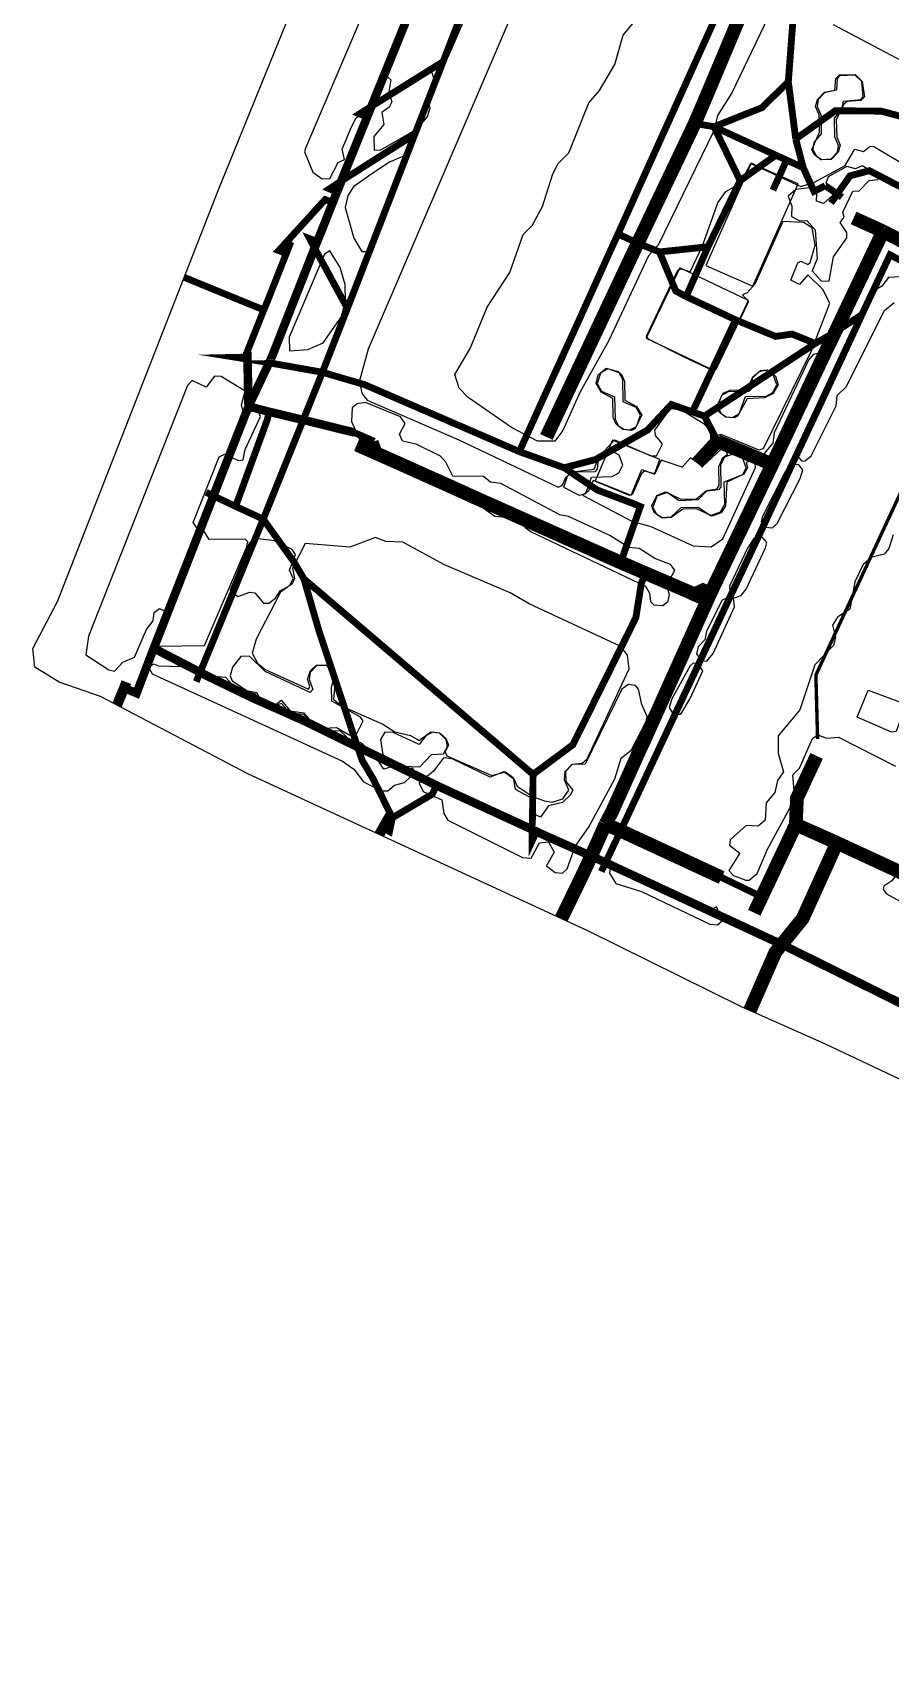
# Model space of a CAD drawing. Extents: x 1764 to 2708, y -3060 to -2272.
# Drawn here: x 1764.4 to 2014.9, y -3011.6 to -2533.1 of the extents above; entities that cross this region are included whole.
import ezdxf

# ---------------------------------------------------------------- set-up
doc = ezdxf.new("R2010")
doc.units = 0
for name, color, linetype in [('DOR_DOROZHKA', 30, 'CONTINUOUS'), ('DOR_LESTNICA', 1, 'CONTINUOUS'), ('DOR_PEREHOD', 2, 'CONTINUOUS'), ('DOR_PROEZD', 9, 'CONTINUOUS'), ('DOR_TROPA_GRUNT', 42, 'CONTINUOUS'), ('DOR_TROTUAR', 8, 'CONTINUOUS'), ('GRANICA_UCHASTKA', 3, 'CONTINUOUS'), ('PL_DETSKAYA', 3, 'CONTINUOUS'), ('PL_SPORT', 3, 'CONTINUOUS'), ('ZEL_DEREVYA', 94, 'CONTINUOUS'), ('ZEL_TRAVA', 82, 'CONTINUOUS')]:
    doc.layers.add(name, color=color, linetype=linetype)

msp = doc.modelspace()

# ---------------------------------------------------------------- linework, layer by layer
at = {"layer": 'DOR_DOROZHKA', "const_width": 2}
for points in [[(1935.396, -2591.822), (1941.696, -2577.778), (1950.958, -2557.268), (1960.22, -2536.757), (1969.29, -2516.651), (1978.456, -2496.342)], [(1884.282, -2541.499), (1897.264, -2507.901)], [(1985.161, -2547.324), (1986.637, -2527.682), (1996.345, -2504.66)], [(1863.354, -2554.558), (1884.282, -2541.499)], [(1876.036, -2562.689), (1884.282, -2541.499)], [(1963.434, -2560.5), (1977.52, -2554.893), (1985.161, -2547.324)], [(1985.161, -2547.324), (1987.324, -2564.086)], [(1863.354, -2554.558), (1859.899, -2556.734), (1862.118, -2557.586)], [(1987.324, -2564.086), (1998.852, -2555.833), (2012.261, -2555.943), (2077.667, -2573.14)], [(1957.81, -2559.521), (1963.434, -2560.5)], [(1963.434, -2560.5), (1971.078, -2576.243)], [(1963.434, -2560.5), (1981.523, -2568.814)], [(1854.52, -2576.36), (1876.036, -2562.689)], [(1856.324, -2613.541), (1876.036, -2562.689)], [(1987.324, -2564.086), (1989.506, -2572.443)], [(1971.078, -2576.243), (1981.523, -2568.814)], [(1980.643, -2579.038), (1984.656, -2570.247)], [(1981.523, -2568.814), (1984.656, -2570.247)], [(1984.656, -2570.247), (1989.506, -2572.443)], [(1989.506, -2572.443), (1992.657, -2579.379), (1995.923, -2577.707)], [(1999.477, -2580.132), (2003.165, -2574.849), (2008.835, -2573.326), (2027.15, -2582.836)], [(1854.52, -2576.36), (1851.067, -2578.636), (1853.289, -2579.589)], [(1961.69, -2595.556), (1971.078, -2576.243)], [(1997.633, -2582.773), (1999.477, -2580.132)], [(1838.595, -2594.113), (1849.834, -2581.764), (1852.054, -2582.617)], [(1838.595, -2594.113), (1836.249, -2596.665), (1838.468, -2597.518)], [(1847.497, -2594.021), (1845.278, -2593.169), (1846.738, -2595.939)], [(1906.553, -2655.378), (1914.002, -2638.908), (1923.268, -2618.598), (1932.53, -2598.087), (1935.396, -2591.822)], [(1935.396, -2591.822), (1941.157, -2594.499)], [(1941.157, -2594.499), (1947.515, -2597.063)], [(1846.738, -2595.939), (1856.324, -2613.541)], [(1947.515, -2597.063), (1961.69, -2595.556)], [(1947.515, -2597.063), (1952.264, -2608.466), (1955.301, -2610.101)], [(1955.301, -2610.101), (1961.69, -2595.556)], [(2006.642, -2615.395), (2014.869, -2597.909), (2043.305, -2612.802)], [(1808.603, -2604.467), (1829.701, -2613.115), (1831.92, -2613.968)], [(1849.023, -2632.208), (1856.324, -2613.541)], [(1955.301, -2610.101), (1969.755, -2616.893)], [(1936.16, -2766.096), (1941.325, -2755.079), (1948.688, -2739.312), (1957.965, -2719.501), (1967.625, -2698.882), (1976.617, -2679.777), (1986.657, -2658.249), (1995.934, -2638.439), (2005.113, -2618.73), (2006.642, -2615.395)], [(1957.129, -2643.78), (1969.755, -2616.893)], [(1969.755, -2616.893), (1981.466, -2621.742), (1986.253, -2621.039), (1993.016, -2623.794)], [(1998.848, -2620.466), (2006.642, -2615.395)], [(1993.016, -2623.794), (1998.848, -2620.466)], [(1827.116, -2627.779), (1823.816, -2627.85), (1827.129, -2628.379)], [(1960.658, -2645.004), (1993.016, -2623.794)], [(1827.129, -2628.379), (1831.144, -2628.993), (1833.455, -2629.443)], [(1833.455, -2629.443), (1849.023, -2632.208)], [(1843.421, -2646.136), (1849.023, -2632.208)], [(1849.023, -2632.208), (1861.408, -2635.843), (1906.553, -2655.378)], [(1919.662, -2660.097), (1928.815, -2657.698), (1944.037, -2649.065), (1950.979, -2641.611), (1957.129, -2643.78)], [(1823.656, -2671.376), (1832.914, -2646.063), (1833.464, -2643.75)], [(1831.74, -2675.104), (1842.47, -2648.458), (1843.421, -2646.136)], [(1957.129, -2643.78), (1960.658, -2645.004)], [(1960.658, -2645.004), (1964.418, -2652.327)], [(1906.553, -2655.378), (1919.662, -2660.097)], [(1919.662, -2660.097), (1929.307, -2666.592), (1939.899, -2670.566), (1941.918, -2671.422), (1936.168, -2687.755)], [(1815.062, -2667.26), (1817.186, -2668.315)], [(1817.186, -2668.315), (1823.656, -2671.376)], [(1813.296, -2719.825), (1831.74, -2675.104)], [(1823.656, -2671.376), (1831.74, -2675.104)], [(1831.74, -2675.104), (1840.715, -2687.616), (1843.623, -2692.556)], [(1843.623, -2692.556), (1848.056, -2707.868), (1859.292, -2741.643)], [(1843.623, -2692.556), (1910.591, -2749.64)], [(1910.591, -2749.64), (1922.21, -2740.984), (1940.618, -2703.867), (1942.202, -2693.828), (1943.346, -2691.202)], [(1812.155, -2722.551), (1813.296, -2719.825)], [(1859.292, -2741.643), (1860.678, -2745.616), (1863.897, -2751.049), (1869.024, -2761.444)], [(1910.339, -2765.754), (1910.591, -2749.64)], [(1869.444, -2762.335), (1877.149, -2757.766), (1881.102, -2755.48), (1882.346, -2752.851)], [(1869.024, -2761.444), (1869.444, -2762.335)], [(1866.706, -2765.296), (1868.63, -2766.355), (1869.444, -2762.335)], [(1911.552, -2766.328), (1910.31, -2769.056), (1910.339, -2765.754)], [(1931.758, -2775.396), (1936.16, -2766.096)], [(1930.514, -2778.024), (1931.758, -2775.396)], [(1965.67, -2779.766), (1977.399, -2785.416)]]:
    msp.add_lwpolyline(points, dxfattribs=at)
at = {"layer": 'DOR_LESTNICA', "const_width": 2}
for points in [[(1995.923, -2577.707), (1999.477, -2580.132)], [(1999.477, -2580.132), (2000.799, -2581.104)], [(1838.468, -2597.518), (1839.512, -2594.894), (1838.595, -2594.113)], [(1831.92, -2613.968), (1832.966, -2611.444), (1838.468, -2597.518)], [(1827.081, -2626.179), (1827.079, -2626.079), (1831.92, -2613.968)], [(1858.308, -2649.817), (1862.045, -2651.437)], [(1862.045, -2651.437), (1864.167, -2652.392)]]:
    msp.add_lwpolyline(points, dxfattribs=at)
at = {"layer": 'DOR_PEREHOD', "const_width": 3}
for points in [[(1791.084, -2724.407), (1791.747, -2722.692)], [(1788.992, -2729.455), (1791.084, -2724.407)], [(1866.706, -2765.296), (1868.924, -2761.446), (1869.024, -2761.444)], [(1865.647, -2767.22), (1866.706, -2765.296)]]:
    msp.add_lwpolyline(points, dxfattribs=at)
at = {"layer": 'DOR_PROEZD', "const_width": 4}
for points in [[(1957.81, -2559.521), (1960.763, -2552.654), (1980.749, -2505.197), (1983.411, -2498.736)], [(1941.157, -2594.499), (1957.81, -2559.521)], [(2004.231, -2587.133), (2012.82, -2591.049)], [(1914.465, -2651.105), (1938.86, -2599.351), (1941.157, -2594.499)], [(1998.848, -2620.466), (2012.82, -2591.049)], [(2012.82, -2591.049), (2021.015, -2595.275)], [(1980.472, -2659.083), (1995.877, -2626.534), (1998.848, -2620.466)], [(1892.02, -2668.098), (1890.403, -2667.333), (1870.601, -2658.456), (1860.903, -2654.163), (1862.045, -2651.437)], [(1958.553, -2658.757), (1964.418, -2652.327)], [(1964.418, -2652.327), (1980.472, -2659.083)], [(1962.664, -2696.187), (1980.472, -2659.083)], [(1892.02, -2668.098), (1936.168, -2687.755)], [(1936.168, -2687.755), (1956.77, -2696.615)], [(1931.716, -2764.191), (1933.639, -2760.548), (1942.518, -2740.846), (1942.616, -2740.744), (1961.518, -2698.713)], [(1956.77, -2696.615), (1957.074, -2696.808), (1961.518, -2698.713)], [(1961.518, -2698.713), (1962.664, -2696.187)], [(1987.348, -2764.29), (1987.681, -2756.579), (1993.418, -2744.248)], [(1927.515, -2773.487), (1928.376, -2771.667), (1931.716, -2764.191)], [(1931.716, -2764.191), (1936.16, -2766.096)], [(1936.16, -2766.096), (1965.67, -2779.766)], [(1977.399, -2785.416), (1987.348, -2764.29)], [(1987.348, -2764.29), (1999.369, -2769.633)], [(1983.201, -2799.298), (1989.342, -2791.761), (1999.369, -2769.633)], [(1999.369, -2769.633), (2017.358, -2777.949), (2041.919, -2789.425), (2061.627, -2798.604)], [(1918.805, -2791.784), (1924.649, -2779.752), (1926.371, -2776.113), (1927.515, -2773.487)], [(1975.198, -2790.066), (1977.399, -2785.416)], [(1973.914, -2818.608), (1979.539, -2805.78), (1981.351, -2801.639), (1983.201, -2799.298)]]:
    msp.add_lwpolyline(points, dxfattribs=at)
at = {"layer": 'DOR_TROPA_GRUNT', "const_width": 1}
msp.add_lwpolyline([(2043.305, -2612.802), (1993.208, -2720.641), (1993.712, -2739.339)], dxfattribs=at)
at = {"layer": 'DOR_TROTUAR', "const_width": 2.5}
for points in [[(1863.354, -2554.558), (1876.652, -2521.754)], [(1862.118, -2557.586), (1863.162, -2554.962), (1863.354, -2554.558)], [(1854.52, -2576.36), (1862.118, -2557.586)], [(1852.054, -2582.617), (1853.097, -2579.993), (1853.289, -2579.589)], [(1853.289, -2579.589), (1854.333, -2576.965), (1854.52, -2576.36)], [(1847.497, -2594.021), (1848.544, -2591.497), (1852.054, -2582.617)], [(1846.738, -2595.939), (1847.497, -2594.021)], [(1833.455, -2629.443), (1834.41, -2627.321), (1846.738, -2595.939)], [(1827.116, -2627.779), (1827.081, -2626.179)], [(1827.129, -2628.379), (1827.116, -2627.779)], [(1827.427, -2642.18), (1827.129, -2628.379)], [(1827.427, -2642.18), (1833.455, -2629.443)], [(1817.186, -2668.315), (1818.228, -2665.591), (1827.427, -2642.18)], [(1827.427, -2642.18), (1833.464, -2643.75)], [(1833.464, -2643.75), (1836.179, -2644.392), (1843.421, -2646.136)], [(1843.421, -2646.136), (1845.734, -2646.687), (1858.408, -2649.815)], [(1864.167, -2652.392), (1865.447, -2656.066), (1892.02, -2668.098)], [(1799.738, -2712.815), (1817.186, -2668.315)], [(1892.02, -2668.098), (1911.318, -2676.786), (1932.131, -2686.142), (1943.346, -2691.202)], [(1943.346, -2691.202), (1945.468, -2692.157), (1956.177, -2696.928), (1956.77, -2696.615)], [(1956.77, -2696.615), (1960.238, -2695.039), (1962.664, -2696.187)], [(1791.084, -2724.407), (1794.719, -2725.93), (1799.738, -2712.815)], [(1799.738, -2712.815), (1813.296, -2719.825)], [(1813.296, -2719.825), (1815.32, -2720.882), (1828.566, -2727.3), (1844.022, -2734.169), (1859.292, -2741.643)], [(1859.292, -2741.643), (1863.942, -2743.844), (1882.346, -2752.851)], [(1882.346, -2752.851), (1884.367, -2753.808), (1910.339, -2765.754)], [(1910.339, -2765.754), (1911.552, -2766.328)], [(1911.552, -2766.328), (1913.574, -2767.285), (1927.515, -2773.487)], [(1927.515, -2773.487), (1929.637, -2774.441), (1931.758, -2775.396)], [(1931.758, -2775.396), (1933.78, -2776.353), (1983.201, -2799.298)], [(1983.201, -2799.298), (1984.617, -2799.967), (2046.309, -2830.551)]]:
    msp.add_lwpolyline(points, dxfattribs=at)
at = {"layer": 'GRANICA_UCHASTKA'}
msp.add_lwpolyline([(2386.664, -3011.567), (2312.904, -2978.142), (1996.005, -2828.408), (1971.255, -2817.437), (1926.756, -2795.386), (1827.213, -2749.512), (1784.203, -2726.929), (1772.105, -2722.688), (1765.008, -2718.339), (1764.389, -2712.849), (1771.597, -2699.187), (1818.529, -2579.11), (1873.637, -2443.85)], dxfattribs=at)
at = {"layer": 'PL_DETSKAYA'}
for points in [[(1973.485, -2611.239), (1953.471, -2601.728), (1952.578, -2603.588), (1943.657, -2622.284), (1963.671, -2631.795)], [(1928.738, -2663.874), (1939.249, -2668.067), (1940.237, -2665.717), (1942.401, -2660.573), (1946.078, -2661.919), (1947.651, -2657.721), (1933.765, -2652.037), (1929.657, -2661.714)]]:
    msp.add_lwpolyline(points, close=True, dxfattribs=at)
at = {"layer": 'PL_SPORT'}
msp.add_lwpolyline([(1974.275, -2571.169), (1961.027, -2601.035), (1974.756, -2607.086), (1987.991, -2577.22), (1981.007, -2574.139)], close=True, dxfattribs=at)
at = {"layer": 'ZEL_DEREVYA'}
for points in [[(1994.926, -2570.046), (1997.674, -2569.904), (1999.55, -2567.945), (1999.84, -2565.938), (1998.786, -2563.46), (1998.667, -2557.959), (2000.78, -2555.412), (2001.312, -2553.025), (2006.304, -2552.542), (2007.038, -2551.775), (2006.607, -2547.282), (2004.649, -2545.407), (2000.152, -2545.671), (1999.418, -2546.437), (1999.241, -2549.818), (1995.756, -2550.602), (1993.881, -2552.56), (1993.591, -2554.567), (1994.645, -2557.046), (1994.764, -2562.546), (1992.651, -2565.093), (1992.361, -2567.1), (1993.404, -2569.079)], [(1994.818, -2605.567), (1997.068, -2605.519), (1998.375, -2598.487), (2002.257, -2592.9), (2002.224, -2591.4), (2000.326, -2588.439), (2001.46, -2586.914), (2001.094, -2585.421), (2004.007, -2579.355), (2005.88, -2579.231), (2008.815, -2576.166), (2011.312, -2575.946), (2012.212, -2575.176), (2006.722, -2571.876), (2004.739, -2572.753), (2002.225, -2572.14), (1996.786, -2575.092), (1996.077, -2577.025), (1998.153, -2580.482), (1995.455, -2582.958), (1993.438, -2582.21), (1993.475, -2580.083), (1991.354, -2578.378), (1987.361, -2578.798), (1985.152, -2580.763), (1986.217, -2583.742), (1986.115, -2586.745), (1988.559, -2587.943), (1990.559, -2587.9), (1993.035, -2590.598), (1993.552, -2599.091), (1992.128, -2602.624)], [(1978.484, -2659.948), (1980.611, -2659.986), (1981.993, -2658.372), (1983.262, -2655.343), (1982.563, -2653.857), (1984.853, -2651.807), (1993.142, -2634.118), (1994.932, -2632.079), (1995.69, -2628.56), (1994.398, -2626.671), (1992.406, -2627.047), (1991.023, -2628.661), (1980.976, -2649.889), (1980.583, -2652.899), (1978.106, -2655.954), (1977.326, -2658.473)], [(1937.097, -2648.836), (1938.853, -2649.049), (1940.831, -2648.005), (1942.011, -2644.728), (1940.712, -2642.505), (1936.924, -2640.836), (1936.784, -2634.336), (1935.741, -2632.357), (1932.463, -2631.177), (1930.24, -2632.476), (1929.305, -2635.498), (1930.604, -2637.721), (1934.392, -2639.39), (1934.532, -2645.89), (1935.576, -2647.869)], [(1967.034, -2645.188), (1968.79, -2645.4), (1970.768, -2644.357), (1972.66, -2639.313), (1978.66, -2639.184), (1980.639, -2638.14), (1981.84, -2635.863), (1980.776, -2632.885), (1978.498, -2631.683), (1976.505, -2632.06), (1974.63, -2634.018), (1974.362, -2637.025), (1973.628, -2637.792), (1967.627, -2637.921), (1965.649, -2638.965), (1964.469, -2642.242), (1965.512, -2644.22)], [(1945.835, -2700.174), (1948.466, -2700.368), (1950.022, -2699.083), (1950.479, -2697.073), (1949.592, -2694.59), (1951.995, -2690.036), (1950.707, -2688.313), (1946.167, -2686.577), (1941.602, -2683.674), (1938.595, -2683.405), (1933.015, -2679.857), (1920.888, -2674.283), (1918.377, -2673.837), (1901.171, -2664.704), (1898.16, -2664.269), (1896.124, -2662.645), (1887.116, -2662.506), (1885.111, -2658.464), (1883.49, -2656.748), (1876.41, -2653.233), (1872.39, -2652.361), (1871.594, -2650.252), (1873.196, -2647.216), (1871.861, -2645.243), (1861.64, -2641.045), (1859.147, -2641.433), (1857.753, -2642.547), (1857.506, -2646.554), (1861.446, -2655.223), (1865.982, -2656.793), (1870.558, -2660.196), (1895.311, -2671.334), (1899.376, -2674.248), (1906.895, -2674.919), (1908.002, -2675.979), (1908.201, -2677.475), (1909.981, -2678.854), (1943.466, -2694.723), (1944.635, -2696.699), (1944.855, -2699.195)], [(1924.007, -2668.129), (1925.996, -2667.586), (1927.644, -2662.798), (1933.644, -2662.668), (1935.623, -2661.625), (1936.824, -2659.348), (1935.759, -2656.369), (1933.482, -2655.168), (1931.489, -2655.544), (1929.614, -2657.503), (1929.345, -2660.51), (1928.611, -2661.276), (1922.611, -2661.406), (1920.633, -2662.449), (1919.453, -2665.726)], [(1948.16, -2674.611), (1950.908, -2674.468), (1953.851, -2671.737), (1958.851, -2671.629), (1962.405, -2674.053), (1965.384, -2672.988), (1966.585, -2670.711), (1966.445, -2664.211), (1971.902, -2662.092), (1972.858, -2660.07), (1971.794, -2657.091), (1969.516, -2655.89), (1966.538, -2656.955), (1965.336, -2659.232), (1965.477, -2665.732), (1964.743, -2666.499), (1961.25, -2666.908), (1958.804, -2669.462), (1953.307, -2669.747), (1949.753, -2667.323), (1946.774, -2668.388), (1945.595, -2671.665), (1946.638, -2673.643)], [(1978.362, -2677.46), (1980.492, -2677.664), (1981.882, -2676.384), (1988.602, -2663.232), (1989.381, -2660.713), (1988.097, -2659.157), (1986.097, -2659.2), (1984.225, -2661.325), (1977.505, -2674.477), (1977.204, -2675.984)], [(1831.764, -2699.638), (1833.391, -2699.686), (1835.36, -2698.184), (1836.689, -2696.029), (1839.532, -2694.467), (1840.489, -2692.445), (1839.434, -2689.967), (1841.171, -2685.427), (1840.18, -2683.948), (1834.999, -2681.475), (1829.48, -2680.76), (1827.594, -2682.219), (1822.052, -2695.845), (1824.344, -2697.714), (1827.819, -2696.471), (1829.323, -2696.605)], [(1959.693, -2716.384), (1961.323, -2716.599), (1963.191, -2714.307), (1969.4, -2700.666), (1969.179, -2698.169), (1971.413, -2697.371), (1972.792, -2695.59), (1978.533, -2683.46), (1978.834, -2681.952), (1977.55, -2680.396), (1975.057, -2680.783), (1973.2, -2683.575), (1967.937, -2694.694), (1968.168, -2697.691), (1965.857, -2698.741), (1961.217, -2707.846), (1960.771, -2710.357), (1958.815, -2712.401), (1958.358, -2714.411)], [(1856.858, -2738.116), (1858.858, -2738.073), (1860.897, -2734.026), (1860.124, -2732.959), (1851.767, -2728.221), (1851.681, -2724.22), (1852.605, -2720.699), (1850.292, -2717.83), (1847.292, -2717.895), (1845.416, -2719.853), (1845.126, -2721.861), (1846.191, -2724.839), (1845.461, -2725.772), (1832.32, -2719.553), (1827.722, -2715.15), (1825.222, -2715.204), (1822.705, -2718.343), (1822.093, -2720.858), (1822.625, -2722.347), (1826.938, -2725.172), (1829.826, -2725.693), (1831.266, -2728.664), (1832.536, -2729.553), (1835.04, -2729.666), (1837.004, -2727.956), (1839.572, -2731.069), (1843.587, -2731.649), (1847.688, -2736.23), (1853.185, -2735.944)], [(1951.527, -2732.068), (1953.777, -2732.02), (1956.472, -2727.459), (1960.133, -2719.376), (1958.837, -2717.319), (1957.334, -2717.185), (1956.433, -2717.955), (1951.138, -2727.574), (1950.359, -2730.092)], [(1917.008, -2778.338), (1919.139, -2778.542), (1920.529, -2777.261), (1922.888, -2770.707), (1926.77, -2765.12), (1934.468, -2750.946), (1936.338, -2744.903), (1939.37, -2742.461), (1943.612, -2734.24), (1943.913, -2732.733), (1942.337, -2729.265), (1941.406, -2724.783), (1940.466, -2723.719), (1938.459, -2723.429), (1936.487, -2724.764), (1925.828, -2746.631), (1921.955, -2746.798), (1920.079, -2748.756), (1920.144, -2751.756), (1922.198, -2754.213), (1921.397, -2755.731), (1919.192, -2757.863), (1915.087, -2758.869), (1912.782, -2762.171), (1910.172, -2760.976), (1911.107, -2757.955), (1910.666, -2756.839), (1905.478, -2754.074), (1904.955, -2751.084), (1901.99, -2748.897), (1898.022, -2750.483), (1886.899, -2745.054), (1884.392, -2744.775), (1881.475, -2748.715), (1877.298, -2752.182), (1878.477, -2754.658), (1883.906, -2757.042), (1884.493, -2761.031), (1885.661, -2763.007), (1907.534, -2773.957), (1910.038, -2774.069), (1912.444, -2769.682), (1915.064, -2769.375), (1916.754, -2772.34), (1914.507, -2776.391)], [(2015.298, -2737.277), (2005.282, -2732.908), (2008.531, -2725.084), (2019.54, -2729.098), (2016.671, -2737.164)], [(1872.69, -2747.279), (1877.445, -2747.426), (1880.87, -2743.85), (1884.366, -2743.608), (1885.571, -2741.497), (1885.195, -2739.505), (1883.237, -2737.629), (1881.229, -2737.339), (1879.251, -2738.382), (1877.305, -2740.926), (1869.725, -2737.421), (1867.221, -2737.308), (1866.016, -2739.419), (1866.99, -2745.901), (1867.923, -2746.631), (1870.923, -2746.566)], [(1962.232, -2793.369), (1964.487, -2793.57), (1965.877, -2792.29), (1964.124, -2788.326), (1962.393, -2789.28), (1934.593, -2776.04), (1933.185, -2776.487), (1932.895, -2778.495), (1934.712, -2781.541), (1942.266, -2783.879)], [(2037.322, -2795.749), (2039.078, -2795.961), (2040.064, -2795.314), (2040.424, -2792.68), (2042.537, -2790.133), (2041.66, -2788.151), (2039.88, -2786.772), (2019.655, -2776.87), (2018.036, -2777.155), (2015.361, -2780.715), (2013.018, -2782.266), (2012.873, -2783.27), (2013.817, -2784.5), (2019.893, -2787.871), (2022.965, -2791.14), (2027.976, -2791.532)]]:
    msp.add_lwpolyline(points, close=True, dxfattribs=at)
for points in [[(2019.428, -2604.285), (2014.431, -2604.56), (2012.485, -2607.103), (2009.769, -2608.746), (2006.254, -2615.826), (2005.808, -2618.337), (1997.631, -2633.521), (1997.218, -2637.532), (1995.417, -2639.072), (1992.836, -2643.13), (1990.31, -2649.688), (1986.939, -2655.764), (1989.075, -2658.135), (1990.075, -2658.114), (1991.795, -2656.659), (1999.148, -2641.993), (1999.417, -2638.985), (2002.03, -2636.428), (2013.222, -2614.174), (2016.09, -2611.861)], [(2015.804, -2679.653), (2014.557, -2683.682), (2013.174, -2685.296), (2009.692, -2686.205), (2006.987, -2688.348), (2004.595, -2693.402), (2003.101, -2701.438), (1999.566, -2703.766), (1998.031, -2706.05), (1998.94, -2709.533), (1998.328, -2712.047), (1992.946, -2717.666), (1988.56, -2730.768), (1982.222, -2738.409), (1982.163, -2743.413), (1983.782, -2748.88), (1982.003, -2751.42), (1981.245, -2754.938), (1978.643, -2757.996), (1978.418, -2763.004), (1976.372, -2764.799), (1972.865, -2764.541), (1968.203, -2768.727), (1967.988, -2770.358), (1970.956, -2772.67), (1967.73, -2777.742), (1969.178, -2779.128), (1972.71, -2780.553), (1973.71, -2780.531), (1976.086, -2778.562), (1979.101, -2771.493), (1985.676, -2759.345), (1986.901, -2754.316), (1986.471, -2749.823), (1988.427, -2747.78), (1992.244, -2739.193), (1993.804, -2738.075), (1996.326, -2739.021), (1999.822, -2738.779), (2016.514, -2747.256)]]:
    msp.add_lwpolyline(points, dxfattribs=at)
at = {"layer": 'ZEL_TRAVA'}
for points in [[(1884.582, -2471.878), (1844.11, -2566.802), (1843.799, -2567.809), (1846.262, -2573.759), (1848.972, -2575.701), (1851.22, -2575.569), (1853.622, -2570.973), (1855.478, -2570.058), (1854.788, -2567.071), (1857.482, -2560.51), (1858.842, -2557.854), (1861.718, -2555.916), (1864.723, -2548.347), (1866.594, -2546.222), (1868.091, -2546.023), (1869.024, -2546.753), (1868.433, -2550.268), (1869.331, -2553.25), (1868.53, -2554.768), (1866.396, -2556.315), (1866.971, -2559.804), (1864.047, -2563.369), (1864.175, -2567.369), (1866.048, -2567.245), (1876.919, -2561.007), (1879.762, -2557.527), (1880.541, -2555.009), (1879.632, -2551.527), (1882.234, -2548.469), (1880.981, -2544.494), (1885.884, -2539.886), (1890.013, -2530.291)], [(1911.603, -2510.815), (1862.386, -2625.438), (1859.758, -2634.999), (1860.667, -2638.482), (1862.125, -2640.368), (1888.89, -2651.962), (1917.953, -2665.759), (1919.109, -2665.233), (1920.221, -2662.708), (1922.107, -2661.25), (1928.47, -2660.529), (1929.77, -2656.999), (1934.414, -2651.979), (1945.019, -2656.586), (1946.646, -2656.634), (1948.362, -2653.095), (1946.308, -2650.638), (1946.109, -2649.142), (1950.724, -2642.789), (1953.731, -2643.057), (1960.321, -2647.084), (1962.454, -2649.289), (1962.416, -2651.416), (1965.394, -2650.309), (1976.499, -2654.905), (1977.907, -2654.458), (1991.802, -2626.143), (1997.334, -2612.016), (1995.247, -2608.059), (1990.902, -2603.776), (1988.462, -2606.622), (1985.848, -2605.261), (1987.949, -2600.213), (1988.815, -2599.777), (1990.836, -2600.734), (1991.574, -2600.134), (1992.966, -2595.102), (1992.105, -2589.993), (1989.57, -2588.422), (1983.561, -2588.176), (1975.369, -2606.488), (1973.132, -2609.037), (1971.767, -2609.567), (1973.477, -2611.531), (1963.984, -2631.372), (1962.99, -2631.685), (1954.903, -2627.858), (1944.284, -2622.584), (1943.681, -2621.68), (1952.851, -2602.347), (1953.845, -2602.034), (1956.49, -2602.894), (1960.12, -2595.311), (1964.517, -2582.71), (1966.863, -2579.407), (1971.065, -2577.065), (1974.191, -2571.245), (1988.843, -2577.932), (1992.818, -2576.679), (2001.718, -2571.817), (2004.617, -2567.086), (2007.132, -2567.698), (2009.099, -2566.155), (2010.103, -2566.3), (2019.729, -2571.928)], [(1985.092, -2516.231), (1968.659, -2550.604), (1964.466, -2557.198), (1963.396, -2561.723), (1947.108, -2595.092), (1944.34, -2598.154), (1932.702, -2622.918), (1924.192, -2638.109), (1919.263, -2649.222), (1916.913, -2652.357), (1911.909, -2652.299), (1904.318, -2648.294), (1891.623, -2639.564), (1888.98, -2636.869), (1887.727, -2632.894), (1892.232, -2625.293), (1897.14, -2613.181), (1903.757, -2603.032), (1907.687, -2591.942), (1910.299, -2589.384), (1913.347, -2583.815), (1916.309, -2574.246), (1917.911, -2571.21), (1921.013, -2568.142), (1926.867, -2553.508), (1929.958, -2549.939), (1934.463, -2542.338), (1936.946, -2533.78), (1940.682, -2529.197)], [(2082.12, -2530.643), (2081.906, -2536.15), (2081.005, -2536.92), (2079.005, -2536.963), (2070.717, -2535.392), (2071.739, -2536.37), (2080.567, -2539.764), (2081.014, -2541.172), (2079.149, -2543.63), (2058.716, -2535.651), (2060.522, -2538.196), (2064.029, -2538.413), (2066.481, -2539.985), (2067.701, -2542.46), (2067.058, -2545.476), (2080.326, -2551.776), (2085.494, -2555.583), (2084.935, -2560.598), (2079.683, -2568.34), (2076.718, -2570.03), (2072.211, -2569.794), (1998.328, -2530.702)]]:
    msp.add_lwpolyline(points, dxfattribs=at)
for points in [[(1994.678, -2570.135), (1992.727, -2568.593), (1992.028, -2567.107), (1994.253, -2562.057), (1994.145, -2557.056), (1993.091, -2554.578), (1993.714, -2552.563), (1995.753, -2550.435), (1998.741, -2549.828), (1999.085, -2546.444), (2000.145, -2545.337), (2004.645, -2545.24), (2006.774, -2547.279), (2007.371, -2551.768), (2006.311, -2552.875), (2002.314, -2553.128), (2001.414, -2553.898), (1999.178, -2558.449), (1999.286, -2563.449), (2000.34, -2565.927), (1999.716, -2567.942), (1997.678, -2570.07)], [(1860.562, -2596.962), (1862.312, -2596.924), (1865.007, -2592.364), (1873.553, -2571.168), (1873.854, -2569.661), (1873.088, -2568.927), (1868.627, -2570.858), (1863.203, -2574.477), (1858.151, -2578.004), (1856.414, -2580.543), (1855.656, -2584.061), (1858.184, -2593.011)], [(1839.427, -2625.934), (1844.797, -2625.568), (1849.257, -2623.637), (1854.514, -2616.103), (1855.75, -2611.574), (1855.642, -2606.573), (1854.201, -2601.602), (1851.177, -2596.748), (1849.614, -2597.699), (1839.299, -2621.934)], [(1936.849, -2648.925), (1934.898, -2647.383), (1934.021, -2645.401), (1933.903, -2639.901), (1930.484, -2637.974), (1928.972, -2635.505), (1929.584, -2632.99), (1931.96, -2631.021), (1935.482, -2631.946), (1936.418, -2632.843), (1937.295, -2634.825), (1937.414, -2640.325), (1940.832, -2642.252), (1942.344, -2644.721), (1940.346, -2648.683), (1939.356, -2649.204)], [(1966.786, -2645.277), (1964.835, -2643.735), (1964.136, -2642.249), (1966.135, -2638.287), (1968.117, -2637.411), (1973.117, -2637.302), (1974.786, -2633.514), (1976.998, -2631.716), (1978.995, -2631.506), (1981.453, -2633.37), (1982.174, -2635.856), (1980.769, -2638.388), (1978.171, -2639.695), (1973.175, -2639.969), (1970.282, -2645.034), (1969.293, -2645.556)], [(1786.662, -2719.122), (1788.296, -2719.503), (1790.741, -2716.908), (1794.128, -2715.459), (1797.622, -2707.379), (1799.568, -2704.836), (1799.847, -2702.328), (1801.407, -2701.211), (1802.922, -2701.845), (1803.536, -2703.249), (1801.267, -2706.3), (1801.811, -2708.289), (1800.698, -2710.814), (1801.145, -2712.222), (1814.523, -2712.016), (1826.949, -2683.233), (1827.25, -2681.726), (1826.484, -2680.992), (1815.98, -2681.052), (1814.34, -2678.503), (1812.277, -2677.547), (1811.286, -2676.068), (1818.876, -2656.894), (1820.443, -2656.109), (1824.487, -2658.023), (1825.857, -2657.743), (1826.5, -2654.728), (1830.962, -2645.127), (1830.17, -2643.226), (1827.184, -2643.957), (1825.752, -2643.238), (1825.386, -2641.745), (1826.466, -2637.72), (1819.454, -2633.452), (1817.45, -2633.329), (1815.018, -2636.55), (1810.975, -2634.636), (1809.589, -2636.083), (1780.654, -2709.246), (1779.939, -2714.765)], [(1957.344, -2682.917), (1962.603, -2683.22), (1966.054, -2680.853), (1975.525, -2660.012), (1975.504, -2659.012), (1974.067, -2658.126), (1972.826, -2658.57), (1973.192, -2660.063), (1972.15, -2662.003), (1967.197, -2664.319), (1966.762, -2671.207), (1965.514, -2673.235), (1962.909, -2674.209), (1958.362, -2672.139), (1954.361, -2672.226), (1950.912, -2674.635), (1948.415, -2674.856), (1945.96, -2673.158), (1945.25, -2671.172), (1946.771, -2668.221), (1949.249, -2667.167), (1953.796, -2669.236), (1958.297, -2669.139), (1961.246, -2666.741), (1964.363, -2666.257), (1964.966, -2665.243), (1964.847, -2659.743), (1966.041, -2657.091), (1967.397, -2656.186), (1967.002, -2655.277), (1965.487, -2654.643), (1960.095, -2659.762), (1956.537, -2657.171), (1954.095, -2659.892), (1948.048, -2657.855), (1946.134, -2661.898), (1943.116, -2661.129), (1942.212, -2661.733), (1939.633, -2667.792), (1938.767, -2668.227), (1928.165, -2663.787), (1926.652, -2667.071), (1925.007, -2668.108), (1939.429, -2675.717), (1944.965, -2677.265)], [(1913.929, -2757.393), (1916.189, -2757.761), (1919.294, -2756.777), (1921.032, -2754.238), (1919.8, -2751.263), (1919.913, -2748.76), (1921.951, -2746.631), (1924.948, -2746.4), (1926.338, -2745.119), (1938.61, -2718.84), (1938.19, -2714.847), (1936.217, -2712.264), (1909.435, -2699.877), (1903.863, -2696.662), (1884.674, -2688.406), (1872.526, -2681.831), (1867.519, -2681.606), (1864.493, -2680.504), (1857.05, -2683.333), (1844.02, -2682.239), (1840.257, -2689.449), (1840.822, -2692.438), (1840.188, -2693.953), (1836.822, -2696.402), (1829.699, -2710.188), (1828.452, -2714.217), (1830.017, -2717.185), (1832.309, -2719.053), (1844.938, -2724.741), (1845.336, -2723.857), (1844.626, -2721.871), (1845.572, -2719.35), (1847.288, -2717.728), (1850.288, -2717.664), (1852.938, -2720.691), (1852.256, -2727.71), (1854.548, -2729.578), (1866.671, -2734.986), (1870.222, -2737.243), (1874.747, -2738.313), (1877.28, -2739.759), (1880.726, -2737.183), (1883.233, -2737.463), (1885.017, -2739.008), (1885.894, -2740.99), (1884.937, -2743.012), (1885.381, -2744.253), (1898.511, -2749.972), (1902.49, -2748.886), (1904.778, -2750.587), (1905.957, -2753.063), (1910.652, -2756.214)], [(1866.34, -2754.42), (1868.092, -2754.465), (1870.056, -2752.755), (1873.042, -2752.024), (1876.066, -2749.207), (1875.452, -2747.803), (1872.956, -2748.023), (1870.434, -2747.077), (1866.955, -2748.153), (1864.28, -2743.959), (1860.286, -2740.46), (1857.782, -2740.347), (1854.206, -2736.922), (1849.706, -2737.02), (1847.691, -2736.396), (1843.598, -2732.149), (1839.587, -2731.735), (1837.025, -2728.956), (1834.543, -2729.843), (1832.539, -2729.72), (1830.588, -2728.178), (1829.587, -2726.199), (1825.938, -2725.193), (1822.391, -2723.102), (1820.851, -2721.301), (1817.344, -2721.044), (1811.283, -2718.34), (1801.271, -2718.056), (1799.757, -2717.421), (1798.193, -2718.372), (1799.318, -2720.266), (1854.897, -2745.745), (1858.2, -2748.092), (1861.031, -2751.783)]]:
    msp.add_lwpolyline(points, close=True, dxfattribs=at)

doc.saveas('drawing.dxf')
